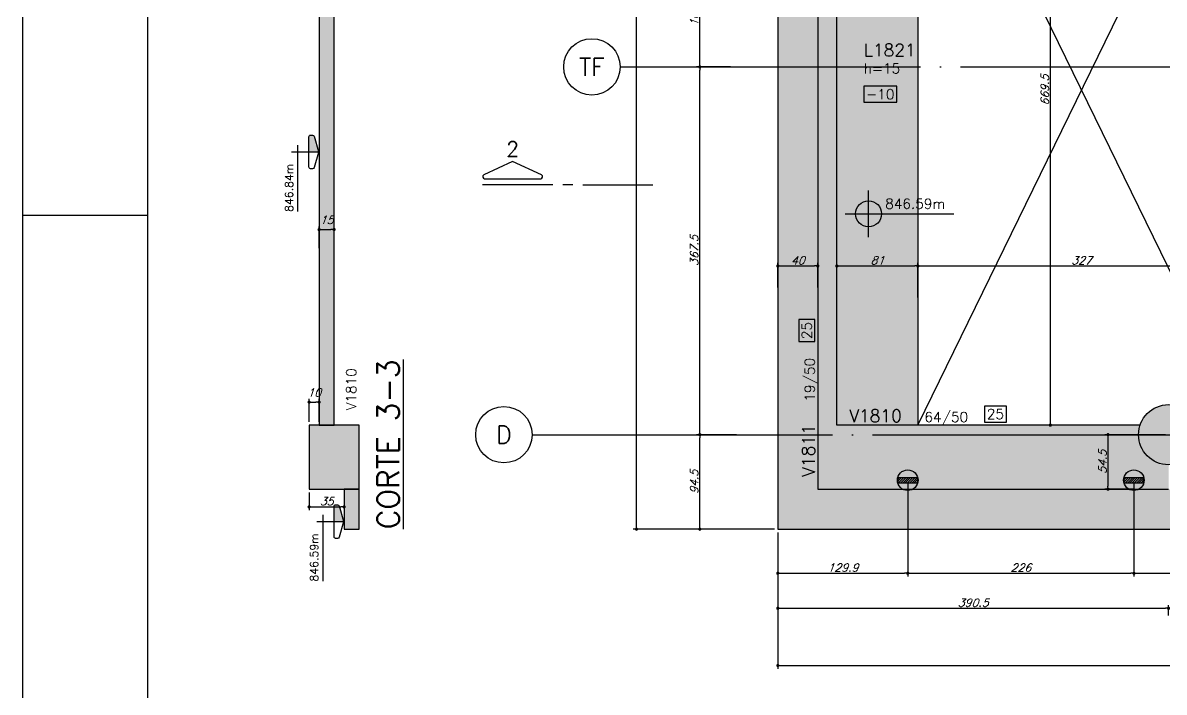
# Model space of a CAD drawing. Header units: millimetres. Extents: x -2404 to 6316, y -1750 to 2455.
# Drawn here: x -2404 to -1264, y -742 to -73 of the extents above; entities that cross this region are included whole.
import ezdxf
from ezdxf.enums import TextEntityAlignment as Align

# ---------------------------------------------------------------- set-up
doc = ezdxf.new("R2010")
doc.units = ezdxf.units.MM
doc.header["$LTSCALE"] = 50
doc.linetypes.add('EIXO', pattern=[6.8, 6, -0.4, 0, -0.4])
for name, color, linetype in [('F-ARM', 6, 'Continuous'), ('F-AUX', 2, 'Continuous'), ('F-CORTE', 4, 'Continuous'), ('F-CORTE-INDICAÇÃO', 4, 'Continuous'), ('F-COTAS', 106, 'Continuous'), ('F-COTAS ANCORAGEM', 106, 'Continuous'), ('F-DESNIVEL-1', 254, 'Continuous'), ('F-EIXO', 12, 'EIXO'), ('F-LAJES', 3, 'Continuous'), ('F-LAJES-DIM', 2, 'Continuous'), ('F-LAJES-NOME', 4, 'Continuous'), ('F-MARGEM', 1, 'Continuous'), ('F-NÍVEL-PLANTA', 2, 'Continuous'), ('F-PILARES-M', 170, 'Continuous'), ('F-SOLIDO', 71, 'Continuous'), ('F-SOLIDO-CORTE', 71, 'Continuous'), ('F-TEXTO', 6, 'Continuous'), ('F-TEXTO-YELLOW', 2, 'Continuous'), ('F-VIGAS', 3, 'Continuous'), ('F-VIGAS-DIM', 2, 'Continuous'), ('F-VIGAS-NOME', 4, 'Continuous'), ('F-VÃO', 1, 'Continuous')]:
    doc.layers.add(name, color=color, linetype=linetype)
doc.layers.add('F-DESNIVEL-3', color=7, linetype='Continuous', true_color=0xd5c7ff)
doc.styles.add('CP-TEXT-INCL', font='romans.shx', dxfattribs={"oblique": 20})
doc.styles.add('MCP', font='romans.shx')
doc.styles.add('ROMANS', font='romans.shx')
doc.dimstyles.new('CP-COTAS-50', dxfattribs={"dimscale": 0.64, "dimtxt": 12.5, "dimasz": 5, "dimexe": 5, "dimexo": 5, "dimgap": 2.5, "dimtad": 1, "dimdec": 1, "dimdsep": 46, "dimtxsty": 'CP-TEXT-INCL', "dimblk1": 'DOT', "dimblk2": 'DOT', "dimsah": 1, "dimcen": 9, "dimclrd": 256, "dimclre": 256, "dimclrt": 256, "dimadec": 0, "dimazin": 0, "dimtfac": 1, "dimtdec": 1, "dimtmove": 2, "dimatfit": 3, "dimldrblk": 'DOT', "dimfxl": 0, "dimtolj": 1, "dimarcsym": 0})

# ---------------------------------------------------------------- blocks, each defined once
blk = doc.blocks.new('*U17')
at = {"layer": 'F-EIXO'}
blk.add_line((0, 0), (4945.5, 0), dxfattribs=at)
at = {"layer": 'F-EIXO', "color": 2, "linetype": 'Continuous'}
blk.add_circle((-28.2, 0), 28.2, dxfattribs=at)
at = {"layer": 'F-TEXTO', "style": 'ROMANS'}
blk.add_attdef('EIXO', text='', height=17.5, dxfattribs=at).set_placement((-28.2, 0), align=Align.MIDDLE_CENTER)
blk = doc.blocks.new('*U16')
at = {"layer": 'F-EIXO'}
blk.add_line((0, 0), (4857.5, 0), dxfattribs=at)
at = {"layer": 'F-EIXO', "color": 2, "linetype": 'Continuous'}
blk.add_circle((-28.2, 0), 28.2, dxfattribs=at)
at = {"layer": 'F-TEXTO', "style": 'ROMANS'}
blk.add_attdef('EIXO', text='', height=17.5, dxfattribs=at).set_placement((-28.2, 0), align=Align.MIDDLE_CENTER)
blk = doc.blocks.new('*U11')
at = {"layer": 'F-LAJES-DIM', "color": 1}
blk.add_lwpolyline([(0, 0), (33, 0), (33, 16), (0, 16)], close=True, dxfattribs=at)
at = {"layer": 'F-LAJES-DIM', "style": 'MCP'}
blk.add_attdef('DIM', text='', height=10, dxfattribs=at).set_placement((16.5, 8), align=Align.MIDDLE_CENTER)
blk = doc.blocks.new('*U5')
at = {"layer": 'F-VIGAS-DIM', "color": 1}
blk.add_lwpolyline([(0, 0), (22, 0), (22, 16), (0, 16)], close=True, dxfattribs=at)
at = {"layer": 'F-VIGAS-DIM', "style": 'MCP'}
blk.add_attdef('DIM', text='', height=10, dxfattribs=at).set_placement((11, 8), align=Align.MIDDLE_CENTER)
blk = doc.blocks.new('Nível - Planta')
at = {"layer": 'F-NÍVEL-PLANTA'}
h = blk.add_hatch(color=71, dxfattribs=at)
h.paths.add_polyline_path([(0, 0), (0, 0.26, 0.414214), (-0.26, 0)])
h.paths.add_polyline_path([(0.26, 0), (0, 0), (0, -0.26, 0.414214)])
for p, q in [((0, -0.469), (0, 0.469)), ((-0.469, 0), (1.704, 0))]:
    blk.add_line(p, q, dxfattribs=at)
blk.add_circle((0, 0), 0.26, dxfattribs=at)
at = {"layer": 'F-TEXTO', "color": 3, "style": 'MCP'}
blk.add_attdef('NÍVEL', (0.333, 0.102), '', height=0.2, dxfattribs=at)
blk = doc.blocks.new('*U9')
at = {"layer": 'F-CORTE-INDICAÇÃO'}
for p, q in [((-100, 0), (-170, 0)), ((-80, 0), (-90, 0)), ((-70, 0), (0, 0))]:
    blk.add_line(p, q, dxfattribs=at)
blk.add_lwpolyline([(-112, 6, 0.802585), (-111.2, 9.8), (-140, 23.3), (-168.8, 9.8, 0.802585), (-168, 6)], format="xyb", close=True, dxfattribs=at)
at = {"layer": 'F-CORTE-INDICAÇÃO', "style": 'ROMANS'}
blk.add_attdef('CORTE', text='', height=15, dxfattribs=at).set_placement((-140, 35.8), align=Align.MIDDLE_CENTER)
at = {"layer": 'F-CORTE-INDICAÇÃO', "color": 2, "style": 'ROMANS'}
blk.add_attdef('FOLHA', text='', height=12, dxfattribs=at).set_placement((-140, -10), align=Align.MIDDLE_CENTER)
blk = doc.blocks.new('_DOT')
at = {"color": 0, "linetype": 'ByBlock'}
blk.add_line((-0.5, 0), (-1, 0), dxfattribs=at)
at = {"color": 0, "linetype": 'ByBlock', "const_width": 0.5}
blk.add_lwpolyline([(-0.25, 0, 1), (0.25, 0, 1)], format="xyb", close=True, dxfattribs=at)
blk = doc.blocks.new('*D40')
at = {"layer": 'DEFPOINTS', "color": 0, "transparency": 16777216}
for p in [(-1510, -315.9), (-1183, -315.9), (-1183, -315.9)]:
    blk.add_point(p, dxfattribs=at)
at = {"layer": 'F-COTAS', "lineweight": -2, "transparency": 16777216}
blk.add_line((-1506.8, -315.9), (-1186.2, -315.9), dxfattribs=at)
at = {"layer": 'F-COTAS', "lineweight": -2, "transparency": 16777216, "xscale": 3.2, "yscale": 3.2, "zscale": 3.2, "rotation": 180}
blk.add_blockref('_DOT', (-1510, -315.9), dxfattribs=at)
at = {"layer": 'F-COTAS', "lineweight": -2, "transparency": 16777216, "xscale": 3.2, "yscale": 3.2, "zscale": 3.2}
blk.add_blockref('_DOT', (-1183, -315.9), dxfattribs=at)
at = {"layer": 'F-COTAS', "transparency": 16777216, "insert": (-1346.5, -310.3), "char_height": 8, "attachment_point": 5, "style": 'CP-TEXT-INCL'}
blk.add_mtext('\\A1;327', dxfattribs=at)
blk = doc.blocks.new('*D45')
at = {"layer": 'DEFPOINTS', "color": 0, "transparency": 16777216}
for p in [(-1377.6, 194.5), (-1377.6, 194.5), (-1377.6, -475)]:
    blk.add_point(p, dxfattribs=at)
at = {"layer": 'F-COTAS', "lineweight": -2, "transparency": 16777216}
blk.add_line((-1377.6, -471.8), (-1377.6, 191.3), dxfattribs=at)
at = {"layer": 'F-COTAS', "lineweight": -2, "transparency": 16777216, "xscale": 3.2, "yscale": 3.2, "zscale": 3.2}
for p, rotation in [((-1377.6, 194.5), 90), ((-1377.6, -475), 270)]:
    blk.add_blockref('_DOT', p, dxfattribs=dict(at, rotation=rotation))
at = {"layer": 'F-COTAS', "transparency": 16777216, "insert": (-1383.2, -140.2), "char_height": 8, "attachment_point": 5, "rotation": 90, "style": 'CP-TEXT-INCL'}
blk.add_mtext('\\A1;669.5', dxfattribs=at)
blk = doc.blocks.new('*D86')
at = {"layer": 'DEFPOINTS', "color": 0, "transparency": 16777216}
for p in [(-1510, -315.9), (-1591, -350.6), (-1510, -350.6)]:
    blk.add_point(p, dxfattribs=at)
at = {"layer": 'F-COTAS', "lineweight": -2, "transparency": 16777216}
for p, q in [((-1591, -347.4), (-1591, -312.7)), ((-1587.8, -315.9), (-1513.2, -315.9)), ((-1510, -347.4), (-1510, -312.7))]:
    blk.add_line(p, q, dxfattribs=at)
at = {"layer": 'F-COTAS', "lineweight": -2, "transparency": 16777216, "xscale": 3.2, "yscale": 3.2, "zscale": 3.2, "rotation": 180}
blk.add_blockref('_DOT', (-1591, -315.9), dxfattribs=at)
at = {"layer": 'F-COTAS', "lineweight": -2, "transparency": 16777216, "xscale": 3.2, "yscale": 3.2, "zscale": 3.2}
blk.add_blockref('_DOT', (-1510, -315.9), dxfattribs=at)
at = {"layer": 'F-COTAS', "transparency": 16777216, "insert": (-1550.5, -310.3), "char_height": 8, "attachment_point": 5, "style": 'CP-TEXT-INCL'}
blk.add_mtext('\\A1;81', dxfattribs=at)
blk = doc.blocks.new('*D87')
at = {"layer": 'DEFPOINTS', "color": 0, "transparency": 16777216}
for p in [(-1610, -315.9), (-1650, -340.5), (-1610, -340.5)]:
    blk.add_point(p, dxfattribs=at)
at = {"layer": 'F-COTAS', "lineweight": -2, "transparency": 16777216}
for p, q in [((-1650, -337.3), (-1650, -312.7)), ((-1646.8, -315.9), (-1613.2, -315.9)), ((-1610, -337.3), (-1610, -312.7))]:
    blk.add_line(p, q, dxfattribs=at)
at = {"layer": 'F-COTAS', "lineweight": -2, "transparency": 16777216, "xscale": 3.2, "yscale": 3.2, "zscale": 3.2, "rotation": 180}
blk.add_blockref('_DOT', (-1650, -315.9), dxfattribs=at)
at = {"layer": 'F-COTAS', "lineweight": -2, "transparency": 16777216, "xscale": 3.2, "yscale": 3.2, "zscale": 3.2}
blk.add_blockref('_DOT', (-1610, -315.9), dxfattribs=at)
at = {"layer": 'F-COTAS', "transparency": 16777216, "insert": (-1630, -310.3), "char_height": 8, "attachment_point": 5, "style": 'CP-TEXT-INCL'}
blk.add_mtext('\\A1;40', dxfattribs=at)
blk = doc.blocks.new('*D105')
at = {"layer": 'DEFPOINTS', "color": 0, "transparency": 16777216}
for p in [(-1259.5, -484.5), (-1320, -539), (-1291.7, -539)]:
    blk.add_point(p, dxfattribs=at)
at = {"layer": 'F-COTAS', "lineweight": -2, "transparency": 16777216}
for p, q in [((-1262.7, -484.5), (-1323.2, -484.5)), ((-1320, -487.7), (-1320, -535.8)), ((-1294.9, -539), (-1323.2, -539))]:
    blk.add_line(p, q, dxfattribs=at)
at = {"layer": 'F-COTAS', "lineweight": -2, "transparency": 16777216, "xscale": 3.2, "yscale": 3.2, "zscale": 3.2}
for p, rotation in [((-1320, -484.5), 90), ((-1320, -539), 270)]:
    blk.add_blockref('_DOT', p, dxfattribs=dict(at, rotation=rotation))
at = {"layer": 'F-COTAS', "transparency": 16777216, "insert": (-1325.6, -511.7), "char_height": 8, "attachment_point": 5, "rotation": 90, "style": 'CP-TEXT-INCL'}
blk.add_mtext('\\A1;54.5', dxfattribs=at)
blk = doc.blocks.new('*D126')
at = {"layer": 'DEFPOINTS', "color": 0, "transparency": 16777216}
for p in [(-2093.4, -279.5), (-2108.4, -301.3), (-2093.4, -301.3)]:
    blk.add_point(p, dxfattribs=at)
at = {"layer": 'F-COTAS', "lineweight": -2, "transparency": 16777216}
for p, q in [((-2108.4, -298.1), (-2108.4, -276.3)), ((-2105.2, -279.5), (-2096.6, -279.5)), ((-2093.4, -298.1), (-2093.4, -276.3))]:
    blk.add_line(p, q, dxfattribs=at)
at = {"layer": 'F-COTAS', "lineweight": -2, "transparency": 16777216, "xscale": 3.2, "yscale": 3.2, "zscale": 3.2, "rotation": 180}
blk.add_blockref('_DOT', (-2108.4, -279.5), dxfattribs=at)
at = {"layer": 'F-COTAS', "lineweight": -2, "transparency": 16777216, "xscale": 3.2, "yscale": 3.2, "zscale": 3.2}
blk.add_blockref('_DOT', (-2093.4, -279.5), dxfattribs=at)
at = {"layer": 'F-COTAS', "transparency": 16777216, "insert": (-2100.9, -269.9), "char_height": 8, "attachment_point": 5, "style": 'CP-TEXT-INCL'}
blk.add_mtext('\\A1;15', dxfattribs=at)
blk = doc.blocks.new('*D127')
at = {"layer": 'DEFPOINTS', "color": 0, "transparency": 16777216}
for p in [(-2118.4, -539), (-2083.4, -546.9), (-2083.4, -556.7)]:
    blk.add_point(p, dxfattribs=at)
at = {"layer": 'F-COTAS', "lineweight": -2, "transparency": 16777216}
for p, q in [((-2118.4, -542.2), (-2118.4, -559.9)), ((-2115.2, -556.7), (-2086.6, -556.7)), ((-2083.4, -550.1), (-2083.4, -559.9))]:
    blk.add_line(p, q, dxfattribs=at)
at = {"layer": 'F-COTAS', "lineweight": -2, "transparency": 16777216, "xscale": 3.2, "yscale": 3.2, "zscale": 3.2, "rotation": 180}
blk.add_blockref('_DOT', (-2118.4, -556.7), dxfattribs=at)
at = {"layer": 'F-COTAS', "lineweight": -2, "transparency": 16777216, "xscale": 3.2, "yscale": 3.2, "zscale": 3.2}
blk.add_blockref('_DOT', (-2083.4, -556.7), dxfattribs=at)
at = {"layer": 'F-COTAS', "transparency": 16777216, "insert": (-2100.9, -551.1), "char_height": 8, "attachment_point": 5, "style": 'CP-TEXT-INCL'}
blk.add_mtext('\\A1;35', dxfattribs=at)
blk = doc.blocks.new('*D128')
at = {"layer": 'DEFPOINTS', "color": 0, "transparency": 16777216}
for p in [(-2108.4, -452), (-2118.4, -475), (-2108.4, -475)]:
    blk.add_point(p, dxfattribs=at)
at = {"layer": 'F-COTAS', "lineweight": -2, "transparency": 16777216}
for p, q in [((-2118.4, -471.8), (-2118.4, -448.8)), ((-2115.2, -452), (-2111.6, -452)), ((-2108.4, -471.8), (-2108.4, -448.8))]:
    blk.add_line(p, q, dxfattribs=at)
at = {"layer": 'F-COTAS', "lineweight": -2, "transparency": 16777216, "xscale": 3.2, "yscale": 3.2, "zscale": 3.2, "rotation": 180}
blk.add_blockref('_DOT', (-2118.4, -452), dxfattribs=at)
at = {"layer": 'F-COTAS', "lineweight": -2, "transparency": 16777216, "xscale": 3.2, "yscale": 3.2, "zscale": 3.2}
blk.add_blockref('_DOT', (-2108.4, -452), dxfattribs=at)
at = {"layer": 'F-COTAS', "transparency": 16777216, "insert": (-2113.4, -442.4), "char_height": 8, "attachment_point": 5, "style": 'CP-TEXT-INCL'}
blk.add_mtext('\\A1;10', dxfattribs=at)
blk = doc.blocks.new('Nível - Vista')
at = {"layer": 'F-SOLIDO'}
blk.add_hatch(color=256, dxfattribs=at).paths.add_polyline_path([(0, 0.238), (-0.38, 0.238, 0.414214), (-0.42, 0.198), (-0.42, 0.148, 0.331206), (-0.391, 0.11), (-0.011, 0.002, 0.072993), (0, 0)])
at = {"layer": 'F-AUX', "color": 2}
for p, q in [((0, 0.67), (0, 0)), ((-0.168, 0.521), (1.493, 0.521))]:
    blk.add_line(p, q, dxfattribs=at)
blk.add_lwpolyline([(-0.011, 0.002, 0.146769), (0.011, 0.002), (0.391, 0.11, 0.331206), (0.42, 0.148), (0.42, 0.198, 0.414214), (0.38, 0.238), (-0.38, 0.238, 0.414214), (-0.42, 0.198), (-0.42, 0.148, 0.331206), (-0.391, 0.11), (-0.011, 0.002, 0.146769), (0.011, 0.002)], format="xyb", dxfattribs=at)
at = {"layer": 'F-TEXTO', "color": 3, "style": 'MCP'}
blk.add_attdef('NÍVEL', (0.19, 0.636), '', height=0.25, dxfattribs=at)
blk = doc.blocks.new('*D138')
at = {"layer": 'DEFPOINTS', "color": 0, "transparency": 16777216}
for p in [(2835, 864.5), (-1650, -579), (2835, -715.2)]:
    blk.add_point(p, dxfattribs=at)
at = {"layer": 'F-COTAS', "lineweight": -2, "transparency": 16777216}
for p, q in [((2835, 861.3), (2835, -718.4)), ((-1650, -582.2), (-1650, -718.4)), ((-1646.8, -715.2), (2831.8, -715.2))]:
    blk.add_line(p, q, dxfattribs=at)
at = {"layer": 'F-COTAS', "lineweight": -2, "transparency": 16777216, "xscale": 3.2, "yscale": 3.2, "zscale": 3.2, "rotation": 180}
blk.add_blockref('_DOT', (-1650, -715.2), dxfattribs=at)
at = {"layer": 'F-COTAS', "lineweight": -2, "transparency": 16777216, "xscale": 3.2, "yscale": 3.2, "zscale": 3.2}
blk.add_blockref('_DOT', (2835, -715.2), dxfattribs=at)
at = {"layer": 'F-COTAS', "transparency": 16777216, "insert": (592.5, -709.6), "char_height": 8, "attachment_point": 5, "style": 'CP-TEXT-INCL'}
blk.add_mtext('\\A1;4485', dxfattribs=at)
blk = doc.blocks.new('*D139')
at = {"layer": 'DEFPOINTS', "color": 0, "transparency": 16777216}
for p in [(-1650, -579), (-1259.5, -658), (-1259.5, -668.3)]:
    blk.add_point(p, dxfattribs=at)
at = {"layer": 'F-COTAS', "lineweight": -2, "transparency": 16777216}
for p, q in [((-1650, -582.2), (-1650, -661.2)), ((-1646.8, -658), (-1262.7, -658)), ((-1259.5, -665.1), (-1259.5, -654.8))]:
    blk.add_line(p, q, dxfattribs=at)
at = {"layer": 'F-COTAS', "lineweight": -2, "transparency": 16777216, "xscale": 3.2, "yscale": 3.2, "zscale": 3.2, "rotation": 180}
blk.add_blockref('_DOT', (-1650, -658), dxfattribs=at)
at = {"layer": 'F-COTAS', "lineweight": -2, "transparency": 16777216, "xscale": 3.2, "yscale": 3.2, "zscale": 3.2}
blk.add_blockref('_DOT', (-1259.5, -658), dxfattribs=at)
at = {"layer": 'F-COTAS', "transparency": 16777216, "insert": (-1454.8, -652.4), "char_height": 8, "attachment_point": 5, "style": 'CP-TEXT-INCL'}
blk.add_mtext('\\A1;390.5', dxfattribs=at)
blk = doc.blocks.new('*D201')
at = {"layer": 'DEFPOINTS', "color": 0, "transparency": 16777216}
for p in [(-1791.2, 1389), (-893.5, 1389), (-1650, -579)]:
    blk.add_point(p, dxfattribs=at)
at = {"layer": 'F-COTAS', "lineweight": -2, "transparency": 16777216}
for p, q in [((-896.7, 1389), (-1794.4, 1389)), ((-1791.2, -575.8), (-1791.2, 1385.8)), ((-1653.2, -579), (-1794.4, -579))]:
    blk.add_line(p, q, dxfattribs=at)
at = {"layer": 'F-COTAS', "lineweight": -2, "transparency": 16777216, "xscale": 3.2, "yscale": 3.2, "zscale": 3.2}
for p, rotation in [((-1791.2, 1389), 90), ((-1791.2, -579), 270)]:
    blk.add_blockref('_DOT', p, dxfattribs=dict(at, rotation=rotation))
at = {"layer": 'F-COTAS', "transparency": 16777216, "insert": (-1796.8, 405), "char_height": 8, "attachment_point": 5, "rotation": 90, "style": 'CP-TEXT-INCL'}
blk.add_mtext('\\A1;1968', dxfattribs=at)
blk = doc.blocks.new('*D202')
at = {"layer": 'DEFPOINTS', "color": 0, "transparency": 16777216}
for p in [(-1727.9, -117), (-1699, -117), (-1699, -484.5)]:
    blk.add_point(p, dxfattribs=at)
at = {"layer": 'F-COTAS', "lineweight": -2, "transparency": 16777216}
for p, q in [((-1702.2, -117), (-1731.1, -117)), ((-1727.9, -481.3), (-1727.9, -120.2)), ((-1702.2, -484.5), (-1731.1, -484.5))]:
    blk.add_line(p, q, dxfattribs=at)
at = {"layer": 'F-COTAS', "lineweight": -2, "transparency": 16777216, "xscale": 3.2, "yscale": 3.2, "zscale": 3.2}
for p, rotation in [((-1727.9, -117), 90), ((-1727.9, -484.5), 270)]:
    blk.add_blockref('_DOT', p, dxfattribs=dict(at, rotation=rotation))
at = {"layer": 'F-COTAS', "transparency": 16777216, "insert": (-1733.5, -300.7), "char_height": 8, "attachment_point": 5, "rotation": 90, "style": 'CP-TEXT-INCL'}
blk.add_mtext('\\A1;367.5', dxfattribs=at)
blk = doc.blocks.new('*D203')
at = {"layer": 'DEFPOINTS', "color": 0, "transparency": 16777216}
for p in [(-1727.9, -484.5), (-1688.1, -484.5), (-1688.1, -579)]:
    blk.add_point(p, dxfattribs=at)
at = {"layer": 'F-COTAS', "lineweight": -2, "transparency": 16777216}
for p, q in [((-1691.3, -484.5), (-1731.1, -484.5)), ((-1727.9, -575.8), (-1727.9, -487.7)), ((-1691.3, -579), (-1731.1, -579))]:
    blk.add_line(p, q, dxfattribs=at)
at = {"layer": 'F-COTAS', "lineweight": -2, "transparency": 16777216, "xscale": 3.2, "yscale": 3.2, "zscale": 3.2}
for p, rotation in [((-1727.9, -484.5), 90), ((-1727.9, -579), 270)]:
    blk.add_blockref('_DOT', p, dxfattribs=dict(at, rotation=rotation))
at = {"layer": 'F-COTAS', "transparency": 16777216, "insert": (-1733.5, -531.7), "char_height": 8, "attachment_point": 5, "rotation": 90, "style": 'CP-TEXT-INCL'}
blk.add_mtext('\\A1;94.5', dxfattribs=at)
blk = doc.blocks.new('*D204')
at = {"layer": 'DEFPOINTS', "color": 0, "transparency": 16777216}
for p in [(-1727.9, -15), (-1694.1, -15), (-1694.1, -117)]:
    blk.add_point(p, dxfattribs=at)
at = {"layer": 'F-COTAS', "lineweight": -2, "transparency": 16777216}
for p, q in [((-1697.3, -15), (-1731.1, -15)), ((-1727.9, -113.8), (-1727.9, -18.2)), ((-1697.3, -117), (-1731.1, -117))]:
    blk.add_line(p, q, dxfattribs=at)
at = {"layer": 'F-COTAS', "lineweight": -2, "transparency": 16777216, "xscale": 3.2, "yscale": 3.2, "zscale": 3.2}
for p, rotation in [((-1727.9, -15), 90), ((-1727.9, -117), 270)]:
    blk.add_blockref('_DOT', p, dxfattribs=dict(at, rotation=rotation))
at = {"layer": 'F-COTAS', "transparency": 16777216, "insert": (-1733.5, -66), "char_height": 8, "attachment_point": 5, "rotation": 90, "style": 'CP-TEXT-INCL'}
blk.add_mtext('\\A1;102', dxfattribs=at)
blk = doc.blocks.new('A0-3L')
at = {"layer": 'F-MARGEM', "color": 2}
blk.add_line((0, 29.7), (2.5, 29.7), dxfattribs=at)
blk.add_lwpolyline([(0, 0), (0, 84.1), (174.4, 84.1), (174.4, 0)], close=True, dxfattribs=at)
at = {"layer": 'F-MARGEM', "color": 7}
blk.add_lwpolyline([(2.5, 83.1), (173.4, 83.1), (173.4, 1), (2.5, 1)], close=True, dxfattribs=at)
blk = doc.blocks.new('PONTO ANCORAGEM_EST')
at = {"layer": 'F-ARM'}
h = blk.add_hatch(dxfattribs=at)
h.set_pattern_fill('ANSI31', color=2, scale=0.5)
h.paths.add_polyline_path([(-1159.6, 5937.1), (-1179.6, 5937.1), (-1179.6, 5932.1), (-1159.6, 5932.1)])
at = {"layer": 'F-ARM', "color": 3, "elevation": 0}
blk.add_lwpolyline([(-1179.6, 5932.1), (-1159.6, 5932.1), (-1159.6, 5937.1), (-1179.6, 5937.1)], close=True, dxfattribs=at)
at = {"layer": 'F-ARM', "color": 3}
blk.add_circle((-1169.6, 5934.6, 0), 10.3, dxfattribs=at)
blk = doc.blocks.new('*D270')
at = {"layer": 'DEFPOINTS', "color": 0, "transparency": 16777216}
for p in [(-1520.1, -530), (-1650, -579), (-1520.1, -623)]:
    blk.add_point(p, dxfattribs=at)
at = {"layer": 'F-COTAS ANCORAGEM', "lineweight": -2, "transparency": 16777216}
for p, q in [((-1520.1, -533.2), (-1520.1, -626.2)), ((-1650, -582.2), (-1650, -626.2)), ((-1646.8, -623), (-1523.3, -623))]:
    blk.add_line(p, q, dxfattribs=at)
at = {"layer": 'F-COTAS ANCORAGEM', "lineweight": -2, "transparency": 16777216, "xscale": 3.2, "yscale": 3.2, "zscale": 3.2, "rotation": 180}
blk.add_blockref('_DOT', (-1650, -623), dxfattribs=at)
at = {"layer": 'F-COTAS ANCORAGEM', "lineweight": -2, "transparency": 16777216, "xscale": 3.2, "yscale": 3.2, "zscale": 3.2}
blk.add_blockref('_DOT', (-1520.1, -623), dxfattribs=at)
at = {"layer": 'F-COTAS ANCORAGEM', "transparency": 16777216, "insert": (-1585, -617.4), "char_height": 8, "attachment_point": 5, "style": 'CP-TEXT-INCL'}
blk.add_mtext('\\A1;129.9', dxfattribs=at)
blk = doc.blocks.new('*D271')
at = {"layer": 'DEFPOINTS', "color": 0, "transparency": 16777216}
for p in [(-1520.1, -530), (-1294.1, -530), (-1294.1, -623)]:
    blk.add_point(p, dxfattribs=at)
at = {"layer": 'F-COTAS ANCORAGEM', "lineweight": -2, "transparency": 16777216}
for p, q in [((-1520.1, -533.2), (-1520.1, -626.2)), ((-1294.1, -533.2), (-1294.1, -626.2)), ((-1516.9, -623), (-1297.3, -623))]:
    blk.add_line(p, q, dxfattribs=at)
at = {"layer": 'F-COTAS ANCORAGEM', "lineweight": -2, "transparency": 16777216, "xscale": 3.2, "yscale": 3.2, "zscale": 3.2, "rotation": 180}
blk.add_blockref('_DOT', (-1520.1, -623), dxfattribs=at)
at = {"layer": 'F-COTAS ANCORAGEM', "lineweight": -2, "transparency": 16777216, "xscale": 3.2, "yscale": 3.2, "zscale": 3.2}
blk.add_blockref('_DOT', (-1294.1, -623), dxfattribs=at)
at = {"layer": 'F-COTAS ANCORAGEM', "transparency": 16777216, "insert": (-1407.1, -617.4), "char_height": 8, "attachment_point": 5, "style": 'CP-TEXT-INCL'}
blk.add_mtext('\\A1;226', dxfattribs=at)
blk = doc.blocks.new('*D272')
at = {"layer": 'DEFPOINTS', "color": 0, "transparency": 16777216}
for p in [(-1294.1, -530), (-1084.1, -530), (-1084.1, -623)]:
    blk.add_point(p, dxfattribs=at)
at = {"layer": 'F-COTAS ANCORAGEM', "lineweight": -2, "transparency": 16777216}
for p, q in [((-1294.1, -533.2), (-1294.1, -626.2)), ((-1084.1, -533.2), (-1084.1, -626.2)), ((-1290.9, -623), (-1087.3, -623))]:
    blk.add_line(p, q, dxfattribs=at)
at = {"layer": 'F-COTAS ANCORAGEM', "lineweight": -2, "transparency": 16777216, "xscale": 3.2, "yscale": 3.2, "zscale": 3.2, "rotation": 180}
blk.add_blockref('_DOT', (-1294.1, -623), dxfattribs=at)
at = {"layer": 'F-COTAS ANCORAGEM', "lineweight": -2, "transparency": 16777216, "xscale": 3.2, "yscale": 3.2, "zscale": 3.2}
blk.add_blockref('_DOT', (-1084.1, -623), dxfattribs=at)
at = {"layer": 'F-COTAS ANCORAGEM', "transparency": 16777216, "insert": (-1189.1, -617.4), "char_height": 8, "attachment_point": 5, "style": 'CP-TEXT-INCL'}
blk.add_mtext('\\A1;210', dxfattribs=at)

msp = doc.modelspace()

# ---------------------------------------------------------------- hatches: boundary and pattern name
at = {"layer": 'F-DESNIVEL-1', "linetype": 'Continuous'}
h = msp.add_hatch(color=256, dxfattribs=at)
edge = h.paths.add_edge_path()
edge.add_arc((-1259.5, -484.5), 30, 0, 360)
at = {"layer": 'F-SOLIDO-CORTE', "linetype": 'Continuous'}
for points in [[(-2108.364, -475), (-2107.158, -475), (-2099.374, -475), (-2093.364, -475), (-2093.364, -421.182), (-2093.364, -73.78), (-2093.364, 194.5), (-2094.57, 194.5), (-2097.597, 194.5), (-2108.364, 194.5), (-2108.364, -73.78), (-2108.364, -127.598)], [(-2114.344, -539), (-2088.4, -539), (-2068.364, -539), (-2068.364, -513.354), (-2068.364, -508.209), (-2068.364, -475), (-2072.383, -475), (-2098.328, -475), (-2118.364, -475), (-2118.364, -480.145), (-2118.364, -513.354), (-2118.364, -539)], [(-2083.364, -543.046), (-2083.364, -544.492), (-2083.364, -549.353), (-2083.364, -579), (-2083.27, -579), (-2079.306, -579), (-2068.364, -579), (-2068.364, -549.353), (-2068.364, -544.492), (-2068.364, -543.046), (-2068.364, -542.541), (-2068.364, -539), (-2069.459, -539), (-2077.146, -539), (-2083.364, -539), (-2083.364, -539.249)]]:
    msp.add_hatch(color=256, dxfattribs=at).paths.add_polyline_path(points, flags=16)

# ---------------------------------------------------------------- linework, layer by layer
at = {"layer": 'F-CORTE', "linetype": 'Continuous'}
for points in [[(-2108.364, -475), (-2118.364, -475), (-2118.364, -480.145), (-2118.364, -513.354), (-2118.364, -539), (-2114.344, -539), (-2083.364, -539), (-2083.364, -543.046), (-2083.364, -579), (-2083.27, -579), (-2079.306, -579), (-2068.364, -579), (-2068.364, -549.353), (-2068.364, -544.492), (-2068.364, -543.046), (-2068.364, -542.541), (-2068.364, -539), (-2068.364, -513.354), (-2068.364, -508.209), (-2068.364, -475), (-2072.383, -475), (-2093.364, -475), (-2093.364, -421.182), (-2093.364, -73.78), (-2093.364, 194.5)], [(-2108.364, 194.5), (-2108.364, -475)]]:
    msp.add_lwpolyline(points, dxfattribs=at)
at = {"layer": 'F-DESNIVEL-1', "linetype": 'Continuous'}
for points in [[(-1591, -475), (-1591, 194.5), (-1610, 213.5)], [(-1591, -475), (-1610, 213.5), (-1610, -539)], [(-1610, -539), (-1289.602, -484.5), (-1287.712, -475)], [(-1610, -539), (-1287.712, -475), (-1591, -475)], [(-1610, -539), (-1591, -475), (-1610, -539)], [(-1591, -475), (-1610, -539), (-1591, -475)], [(-1610, -539), (-1287.311, -496.02), (-1289.602, -484.5)], [(-1610, -539), (-1280.785, -505.785), (-1287.311, -496.02)], [(-1610, -539), (-1271.02, -512.311), (-1280.785, -505.785)], [(-1610, -539), (-1259.5, -514.602), (-1271.02, -512.311)], [(-1610, -539), (-1259.5, -539), (-1259.5, -514.602)]]:
    msp.add_solid(points, dxfattribs=at)
at = {"layer": 'F-DESNIVEL-3', "linetype": 'Continuous'}
for points in [[(-1650, 213.5), (-1650, -579), (-1610, -539)], [(-1650, 213.5), (-1610, -539), (-1650, 213.5)], [(-1650, 213.5), (-1610, -539), (-1610, 213.5)], [(-1591, -475), (-1510, -475), (-1510, 194.5)], [(-1591, -475), (-1510, 194.5), (-1591, -475)], [(-1591, -475), (-1510, 194.5), (-1591, 194.5)], [(-1591, -475), (-1591, 194.5), (-1591, -475)], [(878.5, -579), (-1610, -539), (-1650, -579)], [(878.5, -579), (-1259.5, -539), (-1610, -539)], [(878.5, -579), (-1610, -539), (878.5, -579)], [(878.5, -579), (-1650, -579), (878.5, -579)]]:
    msp.add_solid(points, dxfattribs=at)
at = {"layer": 'F-LAJES', "linetype": 'Continuous'}
for p, q in [((-1650, 213.5), (-1650, -579)), ((-1510, 194.5), (-1510, -475)), ((-1650, -579), (893.5, -579))]:
    msp.add_line(p, q, dxfattribs=at)
at = {"layer": 'F-PILARES-M', "linetype": 'Continuous'}
msp.add_circle((-1259.5, -484.5), 30, dxfattribs=at)
at = {"layer": 'F-SOLIDO-CORTE', "linetype": 'Continuous'}
for points in [[(-2108.364, -475), (-2107.158, -475), (-2099.374, -475), (-2093.364, -475), (-2093.364, -421.182), (-2093.364, -73.78), (-2093.364, 194.5), (-2094.569, 194.5), (-2097.596, 194.5), (-2108.364, 194.5), (-2108.364, -73.78), (-2108.364, -127.598), (-2108.364, -475)], [(-2114.344, -539), (-2088.4, -539), (-2068.364, -539), (-2068.364, -513.354), (-2068.364, -508.209), (-2068.364, -475), (-2072.383, -475), (-2098.328, -475), (-2118.364, -475), (-2118.364, -480.145), (-2118.364, -513.354), (-2118.364, -539), (-2114.344, -539)], [(-2083.364, -543.046), (-2083.364, -544.492), (-2083.364, -549.353), (-2083.364, -579), (-2083.27, -579), (-2079.306, -579), (-2068.364, -579), (-2068.364, -549.353), (-2068.364, -544.492), (-2068.364, -543.046), (-2068.364, -542.541), (-2068.364, -539), (-2069.459, -539), (-2077.146, -539), (-2083.364, -539), (-2083.364, -539.249), (-2083.364, -543.046)]]:
    msp.add_lwpolyline(points, dxfattribs=at)
at = {"layer": 'F-VIGAS'}
for points in [[(-1610, 213.5), (-1610, -539)], [(-1591, -475), (-1591, 194.5)], [(-1287.61, -475), (-1591, -475)], [(-1610, -539), (-1259.5, -539)]]:
    msp.add_lwpolyline(points, dxfattribs=at)
at = {"layer": 'F-VÃO'}
for p, q in [((-1510, -475), (-1183, 194.5)), ((-1510, 194.5), (-1183, -475))]:
    msp.add_line(p, q, dxfattribs=at)

# ---------------------------------------------------------------- block references
ref = msp.add_blockref('Nível - Vista', (-2109.045, -201.91), dxfattribs=dict(xscale=-40, yscale=40, zscale=40, rotation=90))
ref.add_attrib('NÍVEL', '846.84m', (-2134.475, -261.892), dxfattribs={"layer": 'F-TEXTO', "color": 3, "height": 8, "rotation": 90, "style": 'MCP'})
ref = msp.add_blockref('Nível - Vista', (-2083.951, -571.304), dxfattribs=dict(xscale=-40, yscale=40, zscale=40, rotation=90))
ref.add_attrib('NÍVEL', '846.59m', (-2109.382, -631.286), dxfattribs={"layer": 'F-TEXTO', "color": 3, "height": 8, "rotation": 90, "style": 'MCP'})
at = {"layer": 'F-ARM'}
for p in [(-350.531, -6464.584, 0), (-124.531, -6464.584, 0)]:
    msp.add_blockref('PONTO ANCORAGEM_EST', p, dxfattribs=at)
at = {"layer": 'F-CORTE-INDICAÇÃO', "linetype": 'Continuous'}
ref = msp.add_blockref('*U9', (-1774.969, -234.761), dxfattribs=at)
ref.add_attrib('CORTE', '2', dxfattribs={"height": 15, "style": 'ROMANS'}).set_placement((-1914.969, -198.998), align=Align.MIDDLE_CENTER)
at = {"layer": 'F-EIXO', "linetype": 'Continuous'}
for name, p, values in [('*U16', (-1807.517, -117), {'EIXO': 'TF'}), ('*U17', (-1895.471, -484.5), {'EIXO': 'D'})]:
    msp.add_blockref(name, p, dxfattribs=at).add_auto_attribs(values)
at = {"layer": 'F-LAJES-DIM', "linetype": 'Continuous'}
msp.add_blockref('*U11', (-1564.077, -152.309), dxfattribs=at).add_auto_attribs({'DIM': '-10'})
at = {"layer": 'F-MARGEM', "xscale": 50, "yscale": 50, "zscale": 50}
msp.add_blockref('A0-3L', (-2404.482, -1750.135), dxfattribs=at)
at = {"layer": 'F-NÍVEL-PLANTA', "linetype": 'Continuous', "xscale": 50, "yscale": 50, "zscale": 50}
msp.add_blockref('Nível - Planta', (-1559.287, -263.818), dxfattribs=at).add_auto_attribs({'NÍVEL': '846.59m'})
at = {"layer": 'F-VIGAS-DIM', "linetype": 'Continuous', "rotation": 90}
msp.add_blockref('*U5', (-1613.125, -391.5), dxfattribs=at).add_auto_attribs({'DIM': '25'})
at = {"layer": 'F-VIGAS-DIM', "linetype": 'Continuous'}
msp.add_blockref('*U5', (-1443.5, -471.875), dxfattribs=at).add_auto_attribs({'DIM': '25'})

# ---------------------------------------------------------------- texts
at = {"layer": 'F-CORTE', "color": 6, "linetype": 'Continuous', "style": 'MCP'}
msp.add_text('%%UCORTE 3-3', height=21.875, rotation=90, dxfattribs=at).set_placement((-2028.364, -579))
at = {"layer": 'F-LAJES-DIM', "linetype": 'Continuous', "style": 'MCP'}
msp.add_text('h=15', height=10, dxfattribs=at).set_placement((-1564.077, -123.41))
at = {"layer": 'F-LAJES-NOME', "linetype": 'Continuous', "style": 'MCP'}
msp.add_text('L1821', height=12.5, dxfattribs=at).set_placement((-1564.077, -106.41))
at = {"layer": 'F-TEXTO-YELLOW', "linetype": 'Continuous', "style": 'MCP'}
msp.add_text('V1810', height=10, rotation=90, dxfattribs=at).set_placement((-2071.321, -460.11))
at = {"layer": 'F-VIGAS-DIM', "linetype": 'Continuous', "style": 'MCP'}
msp.add_text('19/50', height=10, rotation=90, dxfattribs=at).set_placement((-1613.125, -451.5))
msp.add_text('64/50', height=10, dxfattribs=at).set_placement((-1503.5, -471.875))
at = {"layer": 'F-VIGAS-NOME', "linetype": 'Continuous', "style": 'MCP'}
msp.add_text('V1810', height=12.5, dxfattribs=at).set_placement((-1578.5, -471.875))
msp.add_text('V1811', height=12.5, rotation=90, dxfattribs=at).set_placement((-1613.125, -526.5))

# ---------------------------------------------------------------- dimensions: what is measured, and where the dimension line sits
at = {"layer": 'F-COTAS'}
for base, p1, p2, angle, picture, middle in [((-1791.216, 1389), (-1650, -579), (-893.5, 1389), 90, '*D201', (-1796.816, 405)), ((-1377.626, 194.5), (-1377.626, -475), (-1377.626, 194.5), 270, '*D45', (-1383.226, -140.25)), ((-1727.924, -15), (-1694.079, -117), (-1694.079, -15), 90, '*D204', (-1733.524, -66)), ((-1727.924, -117), (-1699.04, -484.5), (-1699.04, -117), 90, '*D202', (-1733.524, -300.75)), ((-1183, -315.893), (-1510, -315.893), (-1183, -315.893), 180, '*D40', (-1346.5, -310.293)), ((-1727.924, -484.5), (-1688.106, -579), (-1688.106, -484.5), 90, '*D203', (-1733.524, -531.75)), ((-1320.039, -539), (-1259.5, -484.5), (-1291.74, -539), 90, '*D105', (-1325.639, -511.75))]:
    dim = msp.add_linear_dim(base=base, p1=p1, p2=p2, angle=angle, dimstyle='CP-COTAS-50', dxfattribs=at)
    dim.commit()
    dim.dimension.update_dxf_attribs({"geometry": picture, "text_midpoint": middle})
for base, p1, p2, picture, middle in [((2835, -715.164), (-1650, -579), (2835, 864.5), '*D138', (592.5, -709.564)), ((-2093.364, -279.469), (-2108.364, -301.299), (-2093.364, -301.299), '*D126', (-2100.864, -269.869)), ((-1610, -315.893), (-1650, -340.496), (-1610, -340.496), '*D87', (-1630, -310.293)), ((-1510, -315.893), (-1591, -350.61), (-1510, -350.61), '*D86', (-1550.5, -310.293)), ((-2108.364, -451.98), (-2118.364, -475), (-2108.364, -475), '*D128', (-2113.364, -442.38)), ((-2083.364, -556.693), (-2118.364, -539), (-2083.364, -546.922), '*D127', (-2100.864, -551.093)), ((-1259.5, -657.971), (-1650, -579), (-1259.5, -668.322), '*D139', (-1454.75, -652.371))]:
    dim = msp.add_linear_dim(base=base, p1=p1, p2=p2, dimstyle='CP-COTAS-50', dxfattribs=at)
    dim.commit()
    dim.dimension.update_dxf_attribs({"geometry": picture, "text_midpoint": middle})
at = {"layer": 'F-COTAS ANCORAGEM'}
for base, p1, p2, picture, middle in [((-1520.084, -622.977), (-1650, -579), (-1520.084, -529.989), '*D270', (-1585.042, -617.377)), ((-1294.084, -622.977), (-1520.084, -529.989), (-1294.084, -529.989), '*D271', (-1407.084, -617.377)), ((-1084.084, -622.977), (-1294.084, -529.989), (-1084.084, -529.989), '*D272', (-1189.084, -617.377))]:
    dim = msp.add_linear_dim(base=base, p1=p1, p2=p2, dimstyle='CP-COTAS-50', override={"dimfxl": 7.5}, dxfattribs=at)
    dim.commit()
    dim.dimension.update_dxf_attribs({"geometry": picture, "text_midpoint": middle})

doc.saveas('drawing.dxf')
